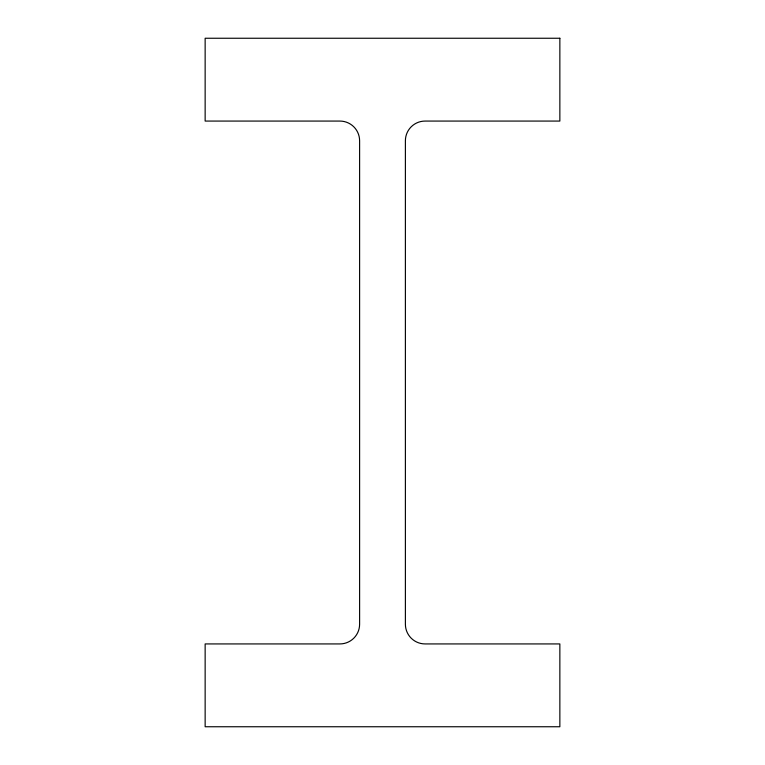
<?xml version="1.0" encoding="UTF-8"?>
<svg xmlns="http://www.w3.org/2000/svg" width="765" height="765" viewBox="0 0 765 765"><rect width="100%" height="100%" fill="white"/><g stroke="black" fill="none" stroke-linecap="round" stroke-linejoin="round"><path stroke-width="1.15" d="M559.856 38.25L205.144 38.25L205.144 121.071L339.899 121.071A19.708 19.708 0 0 1 359.607 140.789L359.607 624.211A19.708 19.708 0 0 1 339.899 643.929L205.144 643.929L205.144 726.75L559.856 726.75L559.856 643.929L425.101 643.929A19.708 19.708 0 0 1 405.393 624.211L405.393 140.789A19.708 19.708 0 0 1 425.101 121.071L559.856 121.071L559.856 38.25"/></g></svg>
